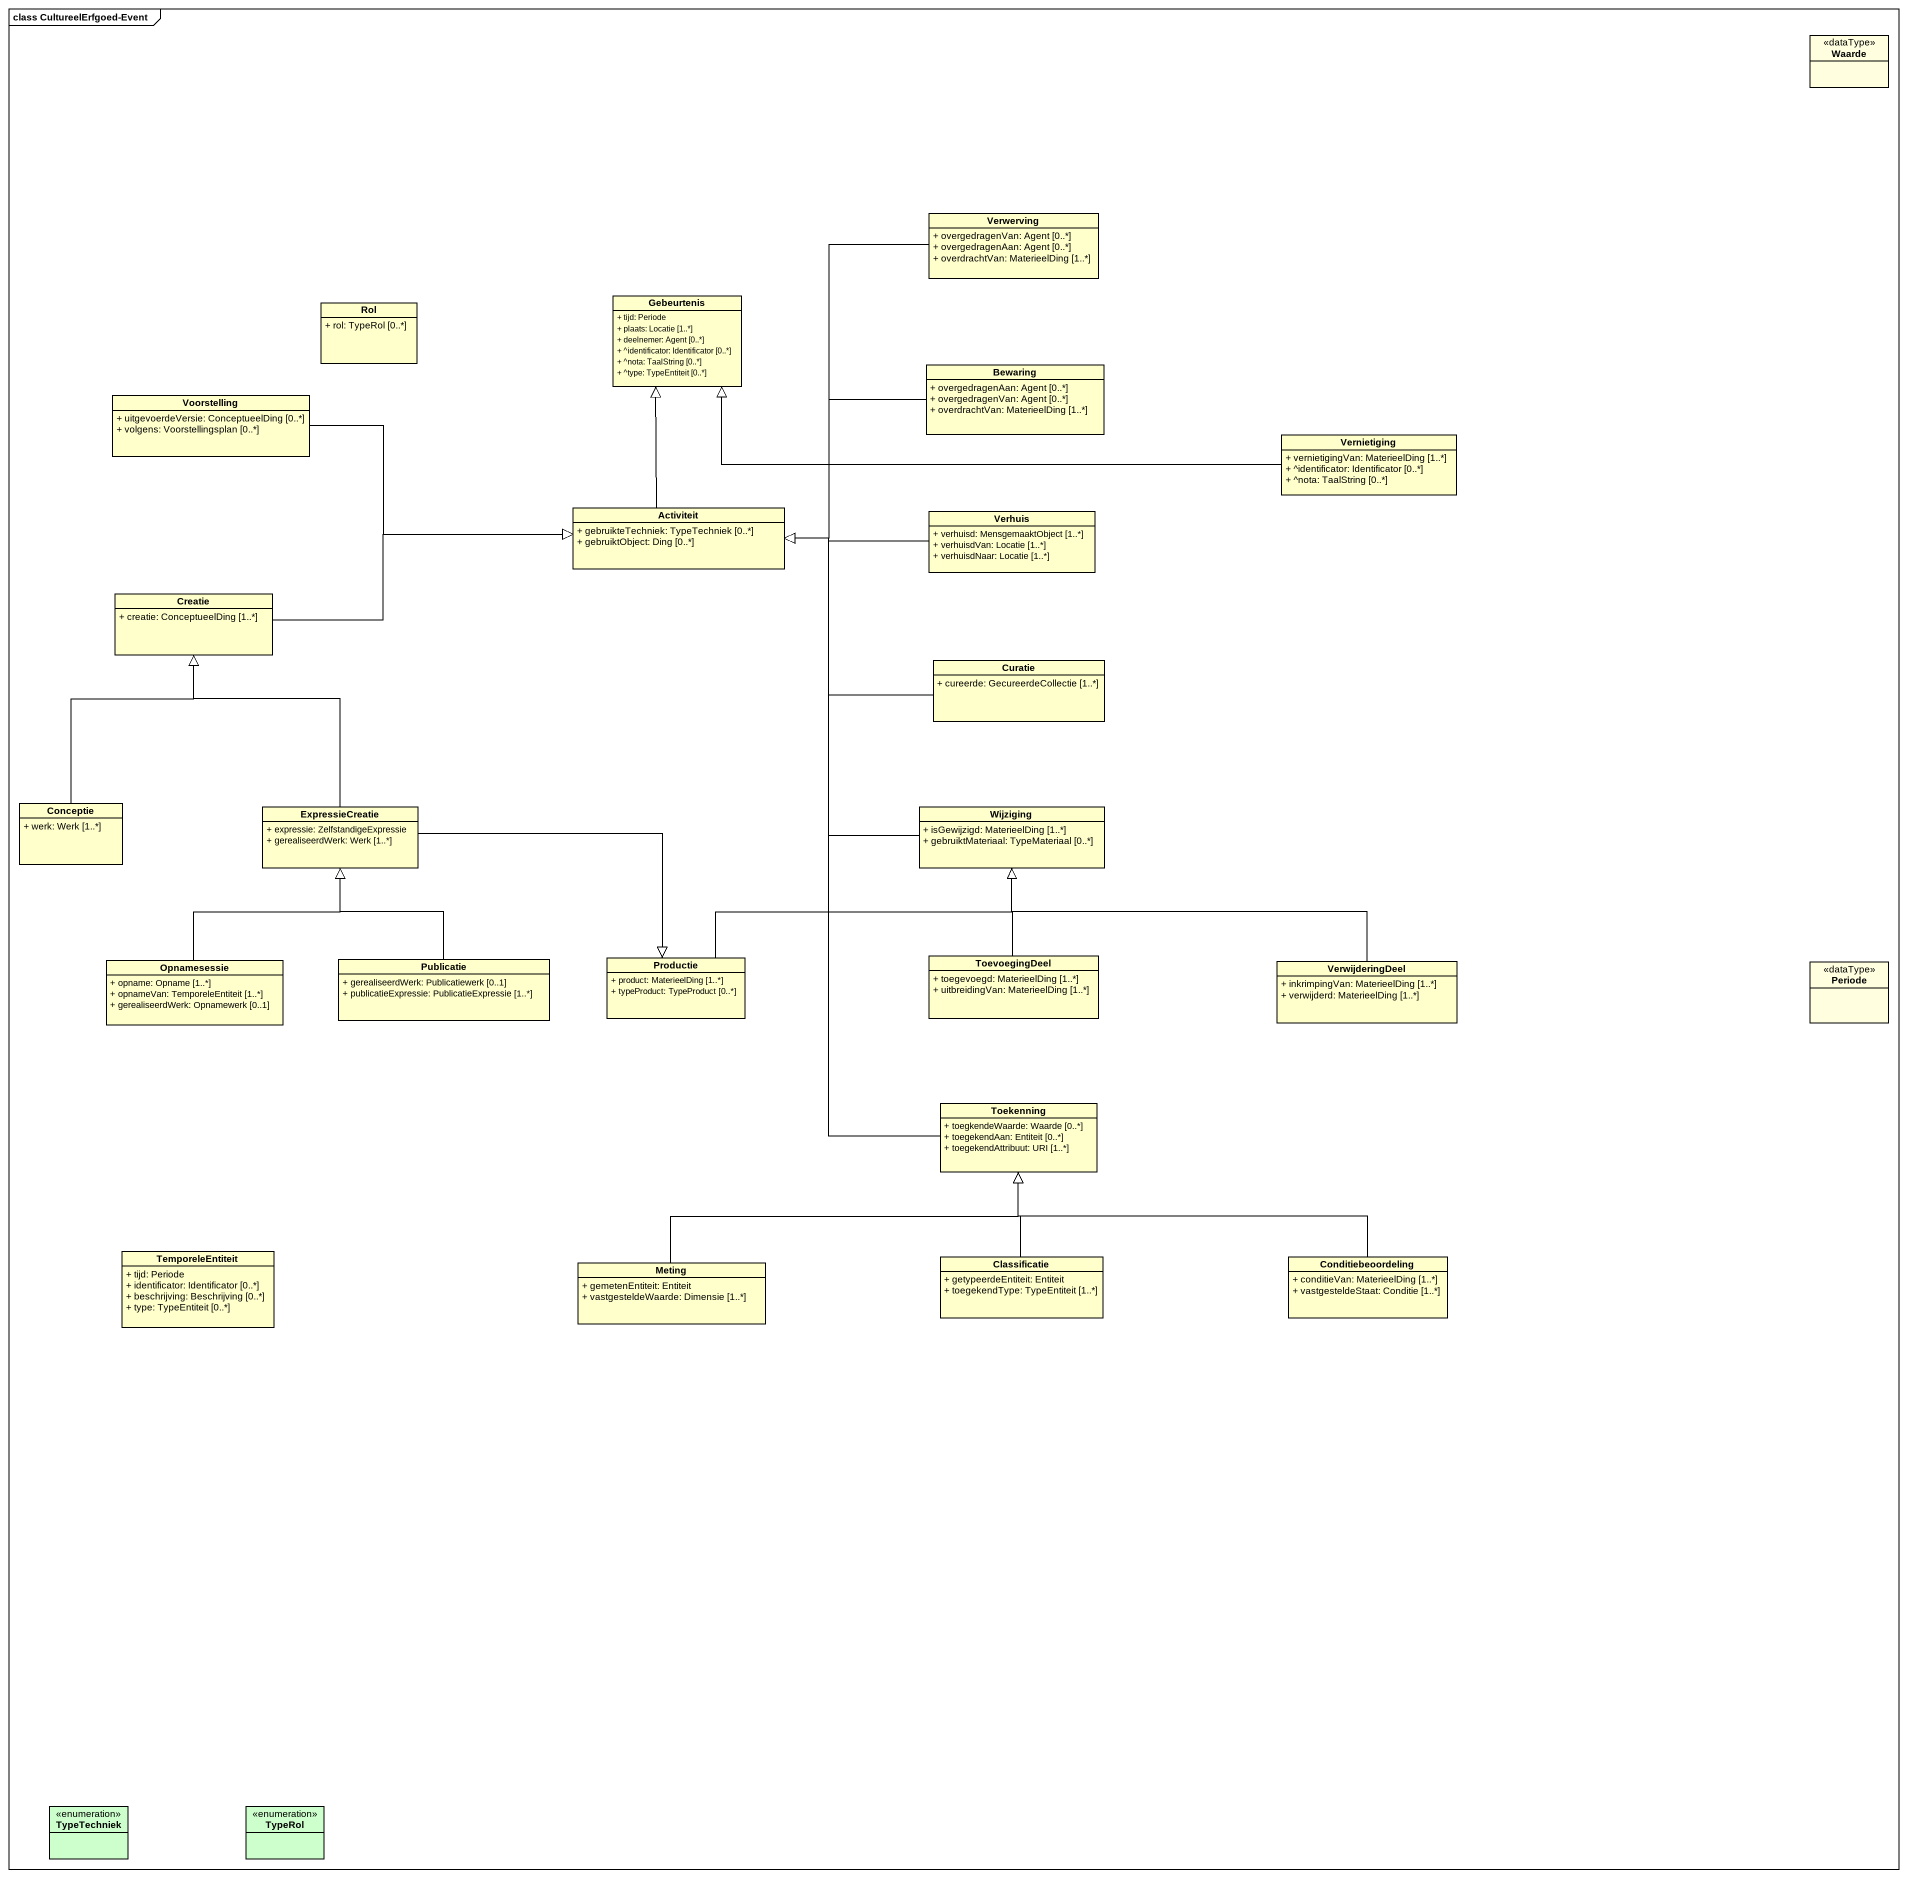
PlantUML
@startuml
mainframe class CultureelErfgoed-Event
hide circle
hide empty members
skinparam classAttributeIconSize 0
class Waarde <<dataType>> #FFFFE0
class Verwerving {
  + overgedragenVan: Agent [0..*]
  + overgedragenAan: Agent [0..*]
  + overdrachtVan: MaterieelDing [1..*]
}
class Gebeurtenis {
  + tijd: Periode
  + plaats: Locatie [1..*]
  + deelnemer: Agent [0..*]
  + ^identificator: Identificator [0..*]
  + ^nota: TaalString [0..*]
  + ^type: TypeEntiteit [0..*]
}
class Rol {
  + rol: TypeRol [0..*]
}
class Bewaring {
  + overgedragenAan: Agent [0..*]
  + overgedragenVan: Agent [0..*]
  + overdrachtVan: MaterieelDing [1..*]
}
class Voorstelling {
  + uitgevoerdeVersie: ConceptueelDing [0..*]
  + volgens: Voorstellingsplan [0..*]
}
class Vernietiging {
  + vernietigingVan: MaterieelDing [1..*]
  + ^identificator: Identificator [0..*]
  + ^nota: TaalString [0..*]
}
class Activiteit {
  + gebruikteTechniek: TypeTechniek [0..*]
  + gebruiktObject: Ding [0..*]
}
class Verhuis {
  + verhuisd: MensgemaaktObject [1..*]
  + verhuisdVan: Locatie [1..*]
  + verhuisdNaar: Locatie [1..*]
}
class Creatie {
  + creatie: ConceptueelDing [1..*]
}
class Curatie {
  + cureerde: GecureerdeCollectie [1..*]
}
class Conceptie {
  + werk: Werk [1..*]
}
class ExpressieCreatie {
  + expressie: ZelfstandigeExpressie
  + gerealiseerdWerk: Werk [1..*]
}
class Wijziging {
  + isGewijzigd: MaterieelDing [1..*]
  + gebruiktMateriaal: TypeMateriaal [0..*]
}
class Opnamesessie {
  + opname: Opname [1..*]
  + opnameVan: TemporeleEntiteit [1..*]
  + gerealiseerdWerk: Opnamewerk [0..1]
}
class Publicatie {
  + gerealiseerdWerk: Publicatiewerk [0..1]
  + publicatieExpressie: PublicatieExpressie [1..*]
}
class Productie {
  + product: MaterieelDing [1..*]
  + typeProduct: TypeProduct [0..*]
}
class ToevoegingDeel {
  + toegevoegd: MaterieelDing [1..*]
  + uitbreidingVan: MaterieelDing [1..*]
}
class VerwijderingDeel {
  + inkrimpingVan: MaterieelDing [1..*]
  + verwijderd: MaterieelDing [1..*]
}
class Periode <<dataType>> #FFFFE0
class Toekenning {
  + toegkendeWaarde: Waarde [0..*]
  + toegekendAan: Entiteit [0..*]
  + toegekendAttribuut: URI [1..*]
}
class TemporeleEntiteit {
  + tijd: Periode
  + identificator: Identificator [0..*]
  + beschrijving: Beschrijving [0..*]
  + type: TypeEntiteit [0..*]
}
class Meting {
  + gemetenEntiteit: Entiteit
  + vastgesteldeWaarde: Dimensie [1..*]
}
class Classificatie {
  + getypeerdeEntiteit: Entiteit
  + toegekendType: TypeEntiteit [1..*]
}
class Conditiebeoordeling {
  + conditieVan: MaterieelDing [1..*]
  + vastgesteldeStaat: Conditie [1..*]
}
enum TypeTechniek #CCFFCC
enum TypeRol #CCFFCC
Verwerving --|> Activiteit
Bewaring -left-|> Activiteit
Voorstelling -right-|> Activiteit
Vernietiging -left-|> Gebeurtenis
Activiteit -up-|> Gebeurtenis
Verhuis -left-|> Activiteit
Creatie -right-|> Activiteit
Curatie -left-|> Activiteit
Conceptie -up-|> Creatie
ExpressieCreatie -up-|> Creatie
ExpressieCreatie -right-|> Productie
Wijziging -up-|> Activiteit
Opnamesessie -up-|> ExpressieCreatie
Publicatie -up-|> ExpressieCreatie
Productie -right-|> Wijziging
ToevoegingDeel -up-|> Wijziging
VerwijderingDeel -left-|> Wijziging
Toekenning -up-|> Activiteit
Meting -right-|> Toekenning
Classificatie -up-|> Toekenning
Conditiebeoordeling -left-|> Toekenning
@enduml
